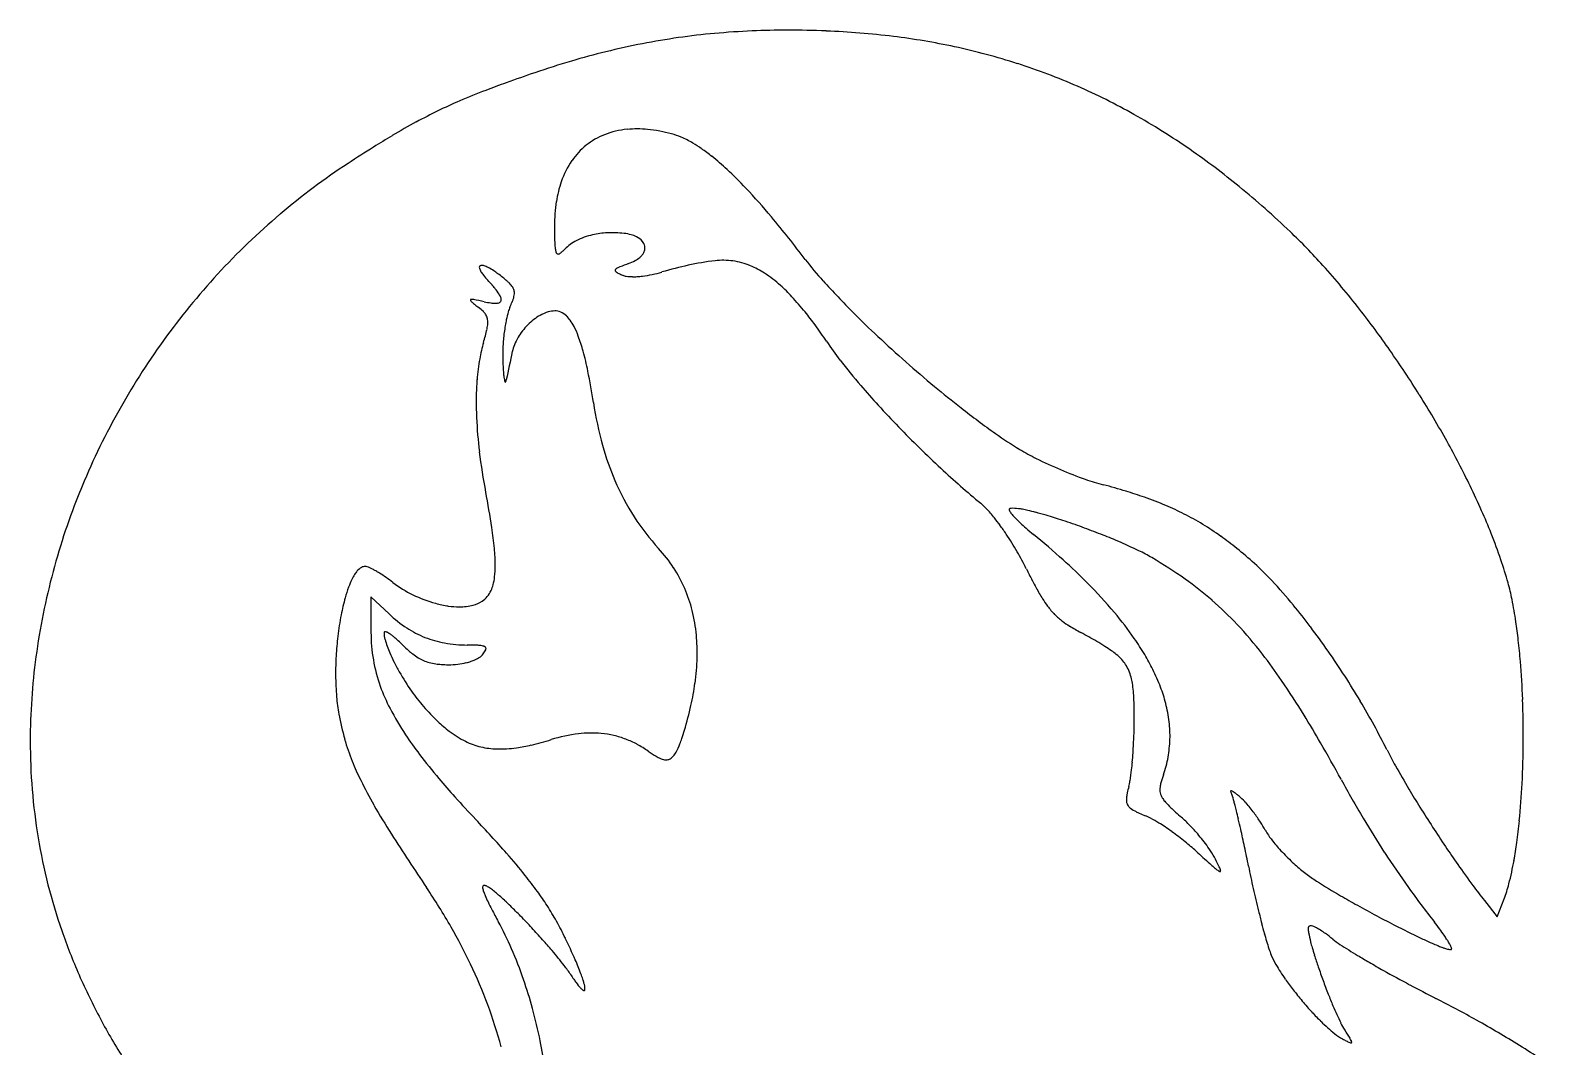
# Model space of a CAD drawing. Header units: millimetres. Extents: x -70 to 178, y -213 to 53.
# Drawn here: x -70.2 to 154.6, y -98.7 to 52.5 of the extents above; entities that cross this region are included whole.
import ezdxf

# ---------------------------------------------------------------- set-up
doc = ezdxf.new("R2010")
doc.units = ezdxf.units.MM
doc.layers.add('2', color=3, linetype='Continuous', lineweight=25, true_color=0x00ff00)

msp = doc.modelspace()

# ---------------------------------------------------------------- linework, layer by layer
at = {"layer": '2'}
for p, q in [((-16.81, -34.3), (-19.49, -31.75)), ((-19.49, -31.75), (-19.49, -37.04)), ((146.06, -76.93), (147.99, -79.35)), ((147.99, -79.35), (149, -76.7))]:
    msp.add_line(p, q, dxfattribs=at)
for centre, radius, start, end in [((41.31, -54.77), 107.25, 95.1977, 98.0846), ((42.05, -62.87), 115.38, 92.4144, 95.1977), ((42.36, -70.41), 122.93, 89.9582, 92.4144), ((42.35, -93.48), 146, 87.7045, 89.9582), ((43.31, -69.54), 122.04, 82.9986, 87.7045), ((42.18, -59.04), 111.6, 101.0109, 103.8696), ((41.21, -54.04), 106.51, 98.0846, 101.0109), ((45.59, -50.94), 103.3, 77.8836, 82.9986), ((46.78, -45.39), 97.62, 72.1738, 77.8836), ((49.15, -83.6), 137.14, 106.4496, 108.8382), ((43.6, -64.8), 117.54, 103.8696, 106.4496), ((48.08, -41.35), 93.38, 66.3357, 72.1738), ((93.87, -214.67), 275.63, 108.8382, 109.7756), ((37.29, -59.5), 110.46, 111.0764, 113.2426), ((49.04, -89.99), 143.13, 109.7756, 111.0764), ((47.53, -42.61), 94.76, 60.6613, 66.3357), ((24.72, -30.4), 78.75, 115.7832, 118.4189), ((25.39, -31.79), 80.31, 113.2426, 115.7832), ((35.56, -50.44), 101.55, 118.4189, 120.74), ((42.74, -51.14), 104.54, 55.2591, 60.6613), ((49.61, -74.07), 129.03, 120.74, 122.1856), ((18.95, 27.35), 10.32, 111.2253, 128.7368), ((19.83, 25.09), 12.75, 95.4829, 111.2253), ((20.09, 22.47), 15.37, 84.2371, 95.4829), ((19.38, 15.46), 22.42, 74.9293, 84.2371), ((22.54, 27.22), 10.24, 66.3713, 74.9293), ((20.15, 21.75), 16.22, 59.5727, 66.3713), ((112.21, -173.52), 246.54, 122.1856, 123.2313), ((19.07, 27.22), 10.49, 128.7368, 145.7571), ((18.12, 18.29), 20.22, 55.1447, 59.5727), ((12.74, 10.56), 29.64, 51.4874, 55.1447), ((7.85, 4.42), 37.5, 46.9297, 51.4874), ((37.87, -58.16), 113.08, 50.6217, 55.2591), ((32.84, -52.37), 101.71, 123.2313, 130.3555), ((21.59, 25.5), 13.55, 145.7571, 160.7238), ((-11.12, -15.87), 65.27, 43.4753, 46.9297), ((24.32, 24.54), 16.44, 160.7238, 171.2581), ((22.23, -77.21), 137.73, 46.4198, 50.6217), ((31.65, 23.41), 23.86, 171.2581, 180), ((-28.43, -32.28), 89.12, 39.7921, 43.4753), ((35.22, -55.17), 105.39, 130.3555, 137.3541), ((-96.8, -89.23), 178.1, 37.187, 39.7921), ((113.11, 23.41), 105.31, 180, 181.0854), ((57.14, -40.52), 87.08, 41.8051, 46.4197), ((25.58, 21.76), 17.77, 181.0854, 183.7277), ((18.48, 21.29), 10.66, 183.7277, 186.0047), ((14.18, 15.1), 6.87, 117.2929, 135), ((15.73, 12.09), 10.25, 102.8181, 117.2929), ((16.19, 10.07), 12.32, 92.5369, 102.8181), ((16.34, 6.59), 15.8, 83.461, 92.5369), ((17.33, 15.18), 7.16, 74.7747, 83.4612), ((18.08, 17.94), 4.3, 63.565, 74.7747), ((18.68, 19.15), 2.95, 41.7238, 63.565), ((19.78, 20.13), 1.47, 10.6212, 41.7238), ((19.89, 20.15), 1.36, 351.3347, 10.6212), ((12.52, 20.67), 4.66, 186.0047, 189.4476), ((10.1, 20.26), 2.21, 189.4476, 202.4747), ((8.37, 19.55), 0.341, 202.4747, 236.0501), ((8.31, 19.45), 0.222, 236.0501, 272.2072), ((8.3, 19.73), 0.502, 272.2072, 296.0231), ((8.08, 20.17), 0.992, 296.0231, 303.9589), ((7.29, 21.35), 2.41, 303.9589, 309.0476), ((6.4, 22.44), 3.81, 309.0476, 312.857), ((0.8, 28.47), 12.05, 312.857, 315), ((16.58, 24.14), 6.71, 289.3538, 298.7225), ((17.97, 21.6), 3.82, 298.7225, 311.1519), ((18.54, 20.95), 2.96, 311.1519, 321.3833), ((19.29, 20.35), 2, 321.3833, 333.8349), ((19.6, 20.2), 1.65, 333.8349, 351.3347), ((38.7, -34.08), 52.79, 97.6538, 106.4193), ((32.86, 7.86), 10.44, 81.9151, 96.5634), ((32.83, 7.61), 10.69, 67.4405, 81.9151), ((84.17, 48.07), 49.06, 217.187, 222.0157), ((36.23, -56.11), 106.76, 137.3541, 144.1908), ((-3, 17.24), 0.395, 163.0434, 197.4495), ((-3.17, 17.29), 0.212, 118.7222, 163.0434), ((-1.1, 17.84), 2.38, 197.4495, 211.3044), ((-3.05, 17.08), 0.46, 89.0806, 118.7222), ((0.99, 19.11), 4.83, 211.3044, 218.6684), ((-3.06, 16.59), 0.946, 79.1793, 89.0806), ((-3.27, 15.48), 2.08, 72.5033, 79.1793), ((7.11, 24.01), 12.67, 218.6684, 223.212), ((-3.7, 14.11), 3.51, 62.6361, 72.5033), ((-6.68, 8.36), 9.99, 56.7924, 62.6361), ((-8.55, 5.51), 13.39, 53.6329, 56.7924), ((-12.05, 0.76), 19.3, 51.0009, 53.6329), ((-13.28, -0.76), 21.25, 48.7644, 51.0011), ((16.99, 16.79), 0.185, 136.7586, 178.3053), ((16.98, 16.79), 0.177, 178.3053, 221.7569), ((17.65, 17.38), 1.07, 221.7569, 239.104), ((17.67, 16.15), 1.11, 120.112, 136.7586), ((18.52, 18.83), 2.76, 239.104, 245.0095), ((18.68, 14.42), 3.12, 111.957, 120.112), ((23.14, 28.76), 13.71, 245.0095, 247.6572), ((28.95, -11.06), 30.59, 109.3538, 111.957), ((18.8, 18.18), 2.28, 247.6588, 261.3254), ((19.49, 22.73), 6.87, 261.3254, 269.1791), ((19.53, 25.46), 9.61, 269.1791, 273.2101), ((19.29, 29.65), 13.8, 273.2101, 276.5729), ((19.04, 31.83), 15.99, 276.5729, 281.8852), ((19.01, 31.97), 16.14, 281.8852, 287.174), ((32.07, 5.78), 12.67, 56.6873, 67.4405), ((27.95, -0.48), 20.17, 48.1688, 56.6873), ((26.82, -67.64), 127.77, 37.9958, 41.8051), ((-23.68, -4.92), 29.58, 41.4101, 43.2112), ((-13.36, 4.19), 15.81, 38.9464, 41.4101), ((-8.64, 8), 9.74, 32.6453, 38.9464), ((-3.89, 9.94), 7.02, 44.8713, 48.7644), ((-1.65, 12.17), 3.86, 33.0699, 44.8713), ((0.26, 13.42), 1.57, 14.5426, 33.0699), ((0.31, 13.43), 1.52, 355.0052, 14.5426), ((24.03, -4.86), 26.05, 42.9258, 48.1688), ((139.27, 97.71), 123.21, 222.0157, 225.0621), ((-4.66, 12.4), 0.055, 118.4741, 190.3906), ((-4.56, 12.42), 0.161, 190.3906, 214.1697), ((-4.53, 12.16), 0.324, 90.474, 118.4741), ((-3.82, 12.91), 1.04, 214.1697, 223.44), ((-2.98, 13.71), 2.21, 223.44, 227.7212), ((-4.52, 10.86), 1.62, 79.4175, 90.474), ((0.64, 17.69), 7.58, 227.7212, 230.0325), ((4.22, 21.96), 13.15, 230.0325, 231.3618), ((-11.75, -27.83), 40.98, 77.2204, 79.4175), ((31.82, 56.5), 57.37, 231.3618, 231.9983), ((-8.92, 4.35), 8.81, 45.82, 51.9979), ((0.36, 25.55), 13.75, 257.2206, 261.4548), ((-0.99, 16.59), 4.69, 261.4548, 268.7082), ((-1.04, 14.39), 2.49, 268.7082, 280.8306), ((-0.7, 12.61), 0.683, 280.8306, 304.0945), ((-2.48, 11.94), 2.43, 20.0203, 32.6453), ((-0.56, 12.41), 0.433, 304.0945, 330.3056), ((-1.49, 12.3), 1.38, 10.1827, 20.0203), ((-0.58, 12.42), 0.453, 330.3056, 355.9178), ((-0.78, 12.43), 0.66, 355.9178, 10.1827), ((5.9, 9.17), 5.19, 155.5041, 163.491), ((-16.76, 19.5), 19.71, 335.5047, 337.9233), ((-4.41, 14.49), 6.39, 337.9233, 342.1722), ((-1.66, 13.6), 3.5, 342.1722, 355.0052), ((12.85, -15.26), 41.31, 38.763, 42.9258), ((-4.54, 8.85), 2.53, 34.2656, 45.82), ((-3.98, 9.24), 1.84, 13.7206, 34.2656), ((-4.79, 9.04), 2.68, 356.7122, 13.7206), ((20.12, 5.4), 19.91, 168.2173, 170.8007), ((15.11, 6.44), 14.8, 163.491, 168.2173), ((10.61, 1.95), 9.56, 127.9224, 135.2969), ((9.38, 3.54), 7.55, 119.6222, 127.9224), ((8.61, 4.88), 6, 106.9525, 119.6222), ((7.84, 7.4), 3.36, 90, 106.9525), ((7.84, 8.55), 2.22, 66.5963, 90), ((7.55, 7.88), 2.95, 46.3559, 66.5963), ((6.65, 6.93), 4.25, 35.3599, 46.3559), ((3.4, 4.63), 8.24, 27.4655, 35.3599), ((5.09, -21.49), 51.27, 36.0392, 38.763), ((164.03, 122.52), 158.27, 225.0621, 226.8945), ((14.41, -77.34), 143.52, 34.9698, 37.9958), ((-33.29, 15.19), 31.86, 343.3217, 347.0923), ((-7.01, 9.17), 4.9, 347.0923, 356.7122), ((30.05, 3.9), 29.96, 173.0182, 176.9363), ((27.14, 4.26), 27.02, 170.8007, 173.0182), ((9.54, 2.58), 8.31, 149.1808, 157.8173), ((10.35, 2.1), 9.27, 142.1191, 149.1808), ((10.87, 1.69), 9.93, 135.2969, 142.1191), ((-0.06, 2.83), 12.14, 20.1557, 27.4655), ((-14.99, -2.65), 28.04, 15.348, 20.1557), ((-14.22, -35.54), 75.15, 33.7896, 36.0392), ((189.6, 149.84), 195.68, 226.8945, 228.5425), ((36.79, -56.51), 107.45, 144.1908, 151.0057), ((16.97, 0.13), 20.6, 163.3213, 170.1723), ((24.51, 4.2), 24.41, 176.9363, 181.2772), ((2119.76, -448.05), 2166.09, 167.93513, 168.04781), ((7.45, 3.43), 6.07, 157.8173, 167.9316), ((-29.5, -6.64), 43.1, 11.3001, 15.348), ((89.22, 33.68), 49.32, 213.7898, 217.7895), ((2.99, -85.32), 157.44, 32.0809, 34.9698), ((29.54, -2.05), 33.36, 170.1723, 175.5551), ((51.56, 4.8), 51.47, 181.2787, 182.5405), ((28.23, 3.77), 28.11, 182.5405, 184.2477), ((128.86, 64.41), 99.47, 217.7895, 220.6054), ((190.47, 150.82), 197, 228.5425, 230.1682), ((36.65, -2.6), 40.5, 175.5551, 179.2293), ((19.35, 3.11), 19.21, 184.2477, 186.0486), ((7.88, 1.89), 7.67, 186.0486, 188.8975), ((4.26, 1.33), 4, 188.8975, 194.037), ((0.91, 0.49), 0.55, 194.037, 207.9318), ((0.52, 0.28), 0.109, 207.9318, 246.0105), ((0.49, 0.22), 0.0371, 246.0105, 313.8222), ((0.42, 0.28), 0.13, 313.8222, 331.4157), ((0.04, 0.49), 0.569, 331.4157, 339.7869), ((-0.41, 0.66), 1.05, 339.7869, 344.9112), ((-2.09, 1.11), 2.78, 344.9112, 348.0517), ((-90.47, -18.82), 105.27, 8.7104, 11.3001), ((50.78, -2.79), 54.62, 179.2293, 182.3928), ((146.83, 79.82), 123.14, 220.6054, 222.4312), ((169.69, 125.91), 164.56, 230.1682, 231.9469), ((5.07, -84.02), 155, 29.0953, 32.0809), ((36.11, -56.14), 106.68, 151.0057, 157.916), ((68.64, 5.56), 55.7, 188.7103, 195.3937), ((170.83, 101.76), 155.66, 222.4312, 224.0551), ((149.7, 100.38), 132.13, 231.9469, 234.7124), ((60.91, -2.37), 64.76, 182.3928, 186.9532), ((179.76, 110.4), 168.09, 224.0551, 227.0545), ((108.02, 41.48), 59.98, 234.7124, 238.8173), ((25.35, -72.73), 131.79, 25.8575, 29.0953), ((85.43, 0.63), 89.47, 186.9532, 190.8328), ((54.37, 1.63), 40.9, 195.3937, 203.1949), ((94.35, 18.9), 33.58, 238.8176, 243.6209), ((108.92, 48.27), 66.36, 243.6209, 247.0374), ((157.39, 86.37), 135.26, 227.0545, 230.3982), ((108.87, 48.15), 66.24, 247.0374, 250.4689), ((50.44, -0.05), 36.62, 203.1949, 212.777), ((97.79, 16.92), 33.1, 250.4689, 255.3238), ((65.72, -105.53), 93.48, 73.1766, 75.3243), ((38.05, -66.58), 117.67, 23.8746, 25.8575), ((32.78, -54.78), 103.09, 157.916, 164.9459), ((-150.76, -44.57), 151.02, 8.7973, 10.8329), ((65.51, -24.7), 8.89, 43.0773, 50.3984), ((74.17, -77.57), 64.27, 70.5865, 73.1766), ((77.3, -68.7), 54.86, 67.057, 70.5865), ((48.55, -1.27), 34.37, 212.777, 222.669), ((54.81, -34.7), 23.53, 38.5797, 43.0773), ((48.79, -39.5), 31.24, 36.0508, 38.5797), ((75.48, -18.81), 0.0994, 135.0001, 204.1222), ((77.46, -17.92), 2.26, 204.1222, 217.775), ((75.71, -19.03), 0.42, 93.373, 134.999), ((79.96, -15.98), 5.43, 217.775, 220.6673), ((76.02, -24.34), 5.74, 82.3335, 93.373), ((83.88, -12.62), 10.6, 220.6673, 222.7379), ((86.81, -9.91), 14.58, 222.7379, 224.964), ((94.49, -2.24), 25.44, 224.964, 226.6493), ((75.21, -30.38), 11.83, 79.4811, 82.3335), ((73.17, -41.38), 23.02, 77.4358, 79.4811), ((71.23, -50.07), 31.92, 75.2759, 77.4358), ((64.61, -75.26), 57.97, 73.6731, 75.2759), ((59.45, -92.88), 76.33, 71.7359, 73.6731), ((81.61, -58.53), 43.82, 63.1076, 67.057), ((82.59, -56.59), 41.65, 58.7518, 63.1076), ((57.68, -57.89), 96.21, 21.6816, 23.8746), ((-51.44, -29.2), 50.51, 5.2774, 8.7973), ((39.84, -46.01), 42.3, 33.8776, 36.0508), ((35.76, -48.76), 47.22, 30.1332, 33.8776), ((99.3, 2.85), 32.45, 226.6493, 228.796), ((107.03, 11.68), 44.18, 228.796, 230.6356), ((-0.28, -119.12), 125.01, 47.9584, 50.6358), ((49.5, -123.04), 108.09, 70.1081, 71.7359), ((48.63, -125.44), 110.63, 68.5731, 70.1081), ((55.74, -107.33), 91.18, 66.8822, 68.5731), ((81.64, -58.16), 43.48, 54.4889, 58.7518), ((68.62, -53.54), 84.43, 18.8385, 21.6816), ((-32.2, -27.42), 31.19, 0.5319, 5.2774), ((7.3, -39.3), 21.73, 33.101, 42.6689), ((63.79, -88.47), 70.67, 64.077, 66.8822), ((79.24, -61.52), 47.61, 50.9242, 54.4889), ((68.73, -74.46), 64.28, 47.8565, 50.9242), ((40.96, -45.74), 41.2, 26.1246, 30.1332), ((22.83, -93.5), 90.51, 44.8115, 47.9584), ((82.4, -50.18), 28.11, 59.6281, 64.077), ((61.9, -85.15), 68.64, 54.6951, 59.6279), ((82.64, -59.1), 43.56, 43.0587, 47.8566), ((90.93, -45.93), 60.86, 15.4897, 18.8385), ((30.17, -54.08), 100.38, 164.9459, 172.3349), ((-11.76, -34.34), 11.77, 154.0269, 159.9756), ((-14.82, -32.85), 8.36, 148.24, 154.0269), ((-18.24, -30.73), 4.34, 140.2047, 148.24), ((-19.59, -29.61), 2.59, 120.7105, 140.2047), ((-20.37, -28.3), 1.06, 90, 120.7105), ((-20.37, -28.09), 0.847, 69.4528, 90), ((-22.68, -34.25), 7.43, 62.5473, 69.4528), ((-24.94, -38.61), 12.34, 60.0837, 62.5473), ((-28.56, -44.89), 19.59, 58.1286, 60.0837), ((-30.73, -48.38), 23.7, 55.315, 58.1286), ((-32.45, -50.87), 26.72, 52.6651, 55.315), ((-9.86, -27.72), 8.82, 345.3017, 353.1004), ((-13.74, -27.25), 12.73, 353.1004, 0.5319), ((8.2, -38.7), 20.65, 23.2847, 33.101), ((177.68, 21.31), 111.07, 206.1244, 207.117), ((72.24, -70.55), 50.75, 48.9577, 54.6951), ((-1.82, -37.97), 22.35, 159.9756, 164.2919), ((-5.46, -15.48), 17.78, 232.666, 243.9328), ((-4.9, -14.34), 19.05, 243.9328, 254.8159), ((-5.38, -29.08), 4.13, 320.2178, 335.0692), ((-6.29, -28.66), 5.13, 335.0692, 345.3017), ((7.65, -38.94), 21.25, 13.9837, 23.2847), ((121.82, -7.29), 48.31, 207.117, 208.622), ((107.49, -15.11), 31.98, 208.622, 211.9996), ((33.78, -82.61), 75.06, 40.2609, 44.8115), ((57.41, -82.66), 78.08, 39.4756, 43.0587), ((114.47, -39.41), 36.44, 11.4817, 15.4898), ((5.76, -40.1), 30.22, 164.2919, 169.2266), ((-5.52, -16.64), 16.67, 254.8159, 261.4608), ((-6.25, -21.51), 11.75, 261.4608, 269.3787), ((-6.29, -24.71), 8.54, 269.3787, 283.6458), ((-5.18, -29.29), 3.83, 283.6458, 305.0087), ((-5.24, -29.2), 3.94, 305.0083, 320.2178), ((93.37, -23.93), 15.34, 211.9996, 216.8775), ((90.52, -26.08), 11.77, 216.8775, 224.7749), ((72.41, -70.36), 50.49, 43.0835, 48.9577), ((44.95, -92.93), 94.22, 37.0186, 39.4756), ((87.72, -44.84), 63.73, 8.4514, 11.4817), ((21.27, -43.05), 46.01, 169.2266, 173.2254), ((-4.1, -20.98), 18.41, 226.3488, 236.8274), ((4.33, -39.77), 24.67, 5.3524, 13.9837), ((89.95, -26.63), 10.98, 224.7749, 232.9525), ((91.53, -24.55), 13.59, 232.9525, 238.2408), ((53.24, -66.13), 49.56, 34.6599, 40.2609), ((62.73, -79.41), 63.75, 37.8564, 43.0835), ((73.28, -46.98), 78.32, 6.4401, 8.4514), ((24.48, -43.43), 49.24, 173.2254, 176.6651), ((4.71, -37.04), 24.2, 180.0088, 189.7763), ((-17.39, -37.09), 0.155, 137.2764, 180), ((-13.77, -37.09), 3.78, 180, 195.6373), ((-17.41, -37.07), 0.132, 90.7244, 137.2764), ((-17.4, -37.27), 0.328, 76.019, 90.7244), ((-1.99, -33.79), 16.01, 195.6373, 203.2174), ((-17.56, -37.91), 0.983, 67.5399, 76.019), ((-17.81, -38.51), 1.63, 61.1975, 67.5399), ((-18.9, -40.49), 3.89, 57.0916, 61.1975), ((-19.92, -42.06), 5.77, 53.2877, 57.0916), ((-23.22, -46.49), 11.3, 50.5705, 53.2877), ((-25.69, -49.49), 15.17, 47.4817, 50.5705), ((-5.87, -23.68), 15.18, 236.8274, 248.3696), ((-5.83, -23.58), 15.29, 248.3696, 259.7663), ((1.5, -40.03), 27.51, 358.346, 5.3524), ((101.44, -8.54), 32.41, 238.2408, 241.6643), ((31.96, -137.38), 113.96, 60.2876, 61.6635), ((59.39, -61.88), 42.09, 30.7624, 34.6599), ((26.52, -106.83), 117.31, 34.8167, 37.0186), ((46.81, -49.97), 104.96, 4.7027, 6.4401), ((4.85, -30.86), 23.45, 203.2174, 206.7356), ((-31.31, -55.63), 23.5, 45, 47.4817), ((-1.22, -25.53), 19.06, 225, 228.2114), ((-6.49, -31.43), 11.15, 228.2114, 232.4108), ((-7.89, -33.25), 8.85, 232.4108, 238.9504), ((-5.18, -19.98), 18.95, 259.7663, 270), ((-5.18, -73.57), 34.63, 87.6054, 90), ((-3.98, -44.79), 5.83, 81.7685, 87.6054), ((-4.35, -39.22), 1.84, 303.973, 320.3118), ((-3.59, -42.13), 3.14, 75.9522, 81.7685), ((-7.07, -36.96), 5.38, 320.3093, 328.2884), ((-3.1, -40.18), 1.13, 66.2436, 75.9522), ((-2.93, -39.78), 0.699, 53.9204, 66.2436), ((-2.72, -39.49), 0.338, 36.1617, 53.9204), ((-3.09, -39.42), 0.702, 328.2884, 350.5056), ((-2.66, -39.45), 0.272, 11.4805, 36.1617), ((-2.76, -39.47), 0.375, 350.5056, 11.4805), ((73.53, -64.53), 30.08, 57.6095, 60.2876), ((78.42, -56.83), 20.96, 54.36, 57.6095), ((83.95, -49.11), 11.47, 49.9658, 54.36), ((85.73, -46.99), 8.7, 42.5114, 49.9658), ((67.14, -57.27), 33.07, 26.3653, 30.7624), ((51.22, -88.36), 78.32, 34.3211, 37.8564), ((18.49, -112.41), 127.09, 30.8294, 34.8167), ((24.43, -53.31), 94.59, 172.3349, 179.947), ((21.46, -43.25), 46.22, 176.6651, 180.2155), ((3.76, -37.2), 23.24, 189.7763, 199.7436), ((13.5, -26.5), 33.14, 206.7356, 209.6949), ((-9.05, -35.17), 6.61, 238.9504, 246.5214), ((-9.11, -35.32), 6.45, 246.5214, 254.4432), ((-8.7, -33.84), 7.99, 254.4432, 261.5599), ((-8.43, -32.01), 9.83, 261.5599, 266.3317), ((-7.99, -25.22), 16.64, 266.3317, 270), ((-7.99, -29.31), 12.55, 270, 276.3932), ((-7.8, -31.04), 10.8, 276.3932, 283.2845), ((-7.4, -32.72), 9.08, 283.2845, 287.94), ((-6.52, -35.44), 6.22, 287.94, 293.5658), ((-5.85, -36.99), 4.53, 293.5658, 303.973), ((-6.08, -39.81), 35.1, 352.144, 358.346), ((87.76, -45.13), 5.95, 33.4924, 42.5114), ((88, -44.97), 5.66, 23.6281, 33.4924), ((86.66, -45.56), 7.12, 14.8356, 23.6281), ((70.59, -55.56), 29.22, 20.7691, 26.3653), ((29.24, -51.42), 122.6, 2.0562, 4.7027), ((15.78, -43.28), 40.53, 180.2155, 184.7801), ((16.54, -24.77), 36.63, 209.6949, 215.0199), ((-10.85, -39.16), 39.91, 347.3136, 352.144), ((84.81, -46.05), 9.04, 9.2366, 14.8356), ((77.66, -47.21), 16.28, 5.0652, 9.2366), ((10.58, -116.11), 127.54, 31.5509, 34.3211), ((1.35, -44.48), 26.06, 184.7801, 190.4734), ((7.16, -35.99), 26.85, 199.7436, 207.48), ((8.23, -30.59), 26.49, 215.0199, 221.2834), ((70.54, -47.84), 23.43, 1.6791, 5.0652), ((1.04, -49.88), 92.96, 359.9792, 1.6791), ((76.3, -53.4), 23.12, 14.4769, 20.7691), ((4.08, -52.32), 147.77, 359.6456, 2.0562), ((15.74, -41.82), 40.69, 190.4734, 195.8559), ((20.87, -28.85), 42.3, 207.48, 213.6415), ((16.27, -23.53), 37.19, 221.2836, 226.0239), ((-21.77, -36.7), 51.11, 343.0452, 347.3136), ((78.53, -52.82), 20.81, 6.7729, 14.4769), ((-22.27, -136.27), 166.08, 29.8996, 31.5509), ((32.45, -104.08), 110.82, 26.5594, 30.8294), ((4.03, -36.21), 19.57, 226.0239, 232.5609), ((-20.04, -37.23), 49.3, 341.5433, 343.0452), ((23.13, -49.89), 70.87, 357.989, 359.9777), ((81.43, -52.47), 17.89, 358.4633, 6.7729), ((17.18, -53.3), 87.34, 179.9461, 189.4279), ((8.55, -43.86), 33.22, 195.8559, 201.8141), ((31.68, -21.66), 55.29, 213.6415, 217.3381), ((1.06, -40.1), 14.67, 232.5609, 243.6957), ((-0.63, -43.51), 10.87, 243.6957, 256.6412), ((-1.23, -30.12), 24.33, 277.9659, 283.236), ((-6.17, -9.12), 45.91, 283.236, 287.0724), ((14.24, -75.6), 23.64, 96.9938, 107.0721), ((13.27, -67.69), 15.67, 84.6077, 96.9938), ((13.4, -66.36), 14.33, 76.9785, 84.6077), ((13.55, -65.73), 13.68, 69.172, 76.9785), ((13.45, -65.98), 13.95, 61.6485, 69.172), ((12.64, -67.48), 15.65, 54.5465, 61.6485), ((15.78, -49.56), 11.4, 332.2021, 339.2012), ((7.49, -46.41), 20.28, 339.2012, 341.5433), ((15.1, -49.6), 78.9, 356.1043, 357.989), ((82.06, -52.49), 17.25, 349.5673, 358.4633), ((-121.23, -193.18), 280.24, 28.6284, 29.8996), ((6.11, -52.33), 145.74, 357.1629, 359.6456), ((61.32, 0.95), 92.58, 217.3381, 220.1948), ((-0.49, -42.95), 11.44, 256.6412, 268.4787), ((-0.33, -36.6), 17.79, 268.4787, 277.9659), ((32, -40.3), 17.71, 234.5468, 239.0384), ((25.4, -51.29), 4.89, 239.0384, 247.5912), ((24.65, -53.11), 2.93, 247.5912, 259.8418), ((24.38, -54.62), 1.39, 259.8418, 277.6348), ((24.41, -54.82), 1.19, 277.6348, 300.3873), ((24.09, -54.27), 1.83, 300.3873, 318.7144), ((23.14, -53.44), 3.08, 318.7144, 332.2021), ((24.71, -50.26), 69.27, 354.9661, 356.1043), ((81.64, -52.41), 17.69, 340.7814, 349.5673), ((184.6, -28.02), 59.27, 206.5592, 209.1439), ((14.21, -41.6), 39.32, 201.8141, 206.3578), ((59.85, -53.7), 33.96, 350.7679, 353.606), ((45.39, -52.08), 48.52, 353.606, 354.9661), ((117.3, -64.84), 20.08, 160.7809, 164.3663), ((248.4, 7.55), 132.32, 209.1439, 210.8738), ((41.84, -27.91), 70.14, 206.3578, 209.7592), ((81.65, 18.13), 119.19, 220.1948, 221.934), ((117.88, -66.54), 25.55, 165.101, 167.3305), ((84.95, -57.78), 8.53, 345.1025, 350.7679), ((100.93, -60.44), 3.11, 172.0329, 181.3157), ((99.94, -60.46), 2.13, 181.3157, 192.5402), ((102.2, -60.62), 4.4, 164.3663, 172.0329), ((108.44, -60.69), 0.104, 164.1601, 199.0435), ((108.38, -60.67), 0.0437, 84.8584, 164.1601), ((108.34, -61.15), 0.525, 63.6334, 84.8584), ((107.8, -62.23), 1.73, 57.4226, 63.6334), ((281.48, 26.64), 178.56, 208.6286, 210.7638), ((276.91, 24.6), 165.54, 210.8738, 211.9729), ((39.1, -53.97), 112.71, 354.3397, 357.1629), ((73.41, -9.86), 106.52, 209.7592, 212.4807), ((134.37, 65.49), 190.05, 221.934, 223.3113), ((97.02, -62.02), 4.19, 171.7987, 177.7566), ((94.93, -61.94), 2.1, 177.7566, 186.1741), ((94.4, -62), 1.57, 186.1741, 200.3135), ((99.17, -62.33), 6.36, 167.3305, 171.7987), ((94.17, -62.09), 1.32, 200.3135, 215.7468), ((94.42, -61.9), 1.63, 215.7468, 233.9523), ((99.95, -60.46), 2.14, 192.5402, 203.7686), ((100.81, -60.09), 3.07, 203.7686, 213.1359), ((101.91, -59.37), 4.39, 213.1359, 221.713), ((109.3, -52.78), 14.29, 221.713, 226.4638), ((109.3, -60.39), 1.02, 199.0435, 210.0442), ((107.38, -61.5), 1.2, 17.7937, 30.0375), ((85.61, -68.49), 24.06, 15.0677, 17.7937), ((105.85, -65.28), 5.35, 53.8922, 57.4226), ((65.05, -74.02), 45.35, 14.3135, 15.0677), ((104.1, -67.68), 8.32, 50.9271, 53.8922), ((28.89, -83.25), 82.67, 13.7548, 14.3135), ((99.04, -73.91), 16.35, 48.8122, 50.9271), ((104.14, -68.09), 8.6, 41.1621, 48.8096), ((92.59, -78.19), 23.95, 36.5816, 41.1621), ((-160.04, -212.06), 214.56, 41.4905, 43.3113), ((96.84, -58.57), 5.75, 233.9523, 243.617), ((99.39, -53.44), 11.49, 243.617, 246.2049), ((111.04, -27.01), 40.37, 246.2049, 247.5851), ((92.37, -72.27), 8.59, 61.746, 67.5852), ((85.58, -84.91), 22.94, 58.1732, 61.746), ((117.29, -44.37), 25.89, 226.4638, 227.9157), ((156.93, -0.47), 85.04, 227.9157, 228.7167), ((86.11, -81.14), 22.31, 44.0653, 48.7163), ((1.77, -89.89), 110.6, 13.1178, 13.7548), ((-68.39, -106.24), 182.63, 12.6221, 13.1178), ((90.74, -79.56), 26.25, 32.9015, 36.5816), ((254.96, 10.86), 147.71, 210.7638, 213.1115), ((308.02, 44.02), 202.21, 211.9729, 212.9673), ((58.92, -55.93), 92.8, 352.3351, 354.3397), ((300.51, 134.72), 375.73, 212.4807, 213.9297), ((81.72, -91.13), 30.27, 56.1447, 58.1732), ((76.2, -99.36), 40.18, 54.3842, 56.1447), ((74.03, -102.39), 43.9, 51.1659, 54.3842), ((78.58, -88.42), 32.79, 40.2292, 44.0653), ((80.91, -86.45), 29.73, 35.3897, 40.2292), ((-110.59, -115.69), 225.88, 11.9459, 12.6221), ((98.04, -74.83), 17.55, 28.4005, 32.9015), ((120.21, -62.85), 7.64, 208.3995, 214.9071), ((129.12, -56.63), 18.51, 214.9071, 219.0877), ((310.06, 45.34), 204.64, 212.9673, 213.9364), ((14.88, -53.68), 85.01, 189.4279, 199.0392), ((80.5, -94.35), 33.58, 47.4862, 51.1659), ((333.52, 181.63), 340.83, 227.4861, 227.9484), ((96.62, -75.29), 10.46, 27.2274, 35.3897), ((-161.1, -126.38), 277.51, 11.3358, 11.9459), ((133.32, -53.22), 23.92, 219.0877, 221.5706), ((138.7, -48.45), 31.11, 221.5706, 223.7476), ((287.31, 30.03), 177.22, 213.9364, 214.9777), ((87.86, -59.83), 63.59, 349.9134, 352.3351), ((-63.08, -126.31), 85.12, 38.5995, 41.4905), ((124.52, -50.07), 28.8, 227.9484, 229.5386), ((30.93, -109.09), 84.34, 26.2969, 27.2265), ((99.77, -75.07), 7.55, 23.1895, 26.2969), ((267.18, -40.52), 159.3, 191.3356, 192.5589), ((140.49, -46.73), 33.59, 223.7476, 227.8239), ((134.51, -53.33), 24.69, 227.8239, 232.5788), ((250.81, 8.15), 142.75, 213.1115, 215.6191), ((263.83, 13.61), 148.57, 214.9777, 216.4619), ((103.37, -62.59), 47.84, 345.6388, 349.9134), ((-47.11, -113.56), 64.68, 35.9395, 38.5995), ((115.49, -60.65), 14.88, 229.5386, 231.8763), ((108.26, -69.87), 3.17, 231.8763, 236.9412), ((107.4, -71.18), 1.61, 236.9412, 242.0767), ((106.87, -72.18), 0.468, 242.0767, 251.5985), ((103.34, -73.54), 3.67, 18.2593, 23.1895), ((106.79, -72.43), 0.204, 251.5985, 272.0306), ((106.79, -72.58), 0.0536, 272.0306, 312.4951), ((106.25, -72.58), 0.607, 6.1195, 18.2593), ((106.79, -72.58), 0.0593, 312.4951, 348.419), ((106.61, -72.54), 0.238, 348.419, 6.1195), ((133.12, -55.15), 22.39, 232.5781, 237.5763), ((176.17, 12.62), 102.68, 237.5763, 239.9099), ((-93.45, -130.31), 99.08, 29.9185, 33.9298), ((-2.41, -74.99), 0.484, 163.2278, 189.5013), ((0.66, -74.47), 3.6, 189.5013, 199.0671), ((-2.67, -74.91), 0.218, 135.0499, 163.2278), ((-2.69, -74.88), 0.177, 103.7108, 135.0499), ((-2.67, -74.97), 0.269, 86.5533, 103.7108), ((4.59, -73.11), 7.75, 199.0671, 203.4328), ((-2.7, -75.35), 0.65, 75.5371, 86.5533), ((-2.8, -75.75), 1.07, 67.0777, 75.5371), ((20.09, -66.39), 24.65, 203.4328, 205.8805), ((-3.47, -77.33), 2.78, 61.845, 67.0777), ((-4.12, -78.55), 4.16, 52.5506, 61.845), ((-15.45, -93.34), 22.79, 48.583, 52.5506), ((-24.41, -103.49), 36.33, 47.0294, 48.583), ((-32.48, -102.95), 46.62, 32.8061, 35.9395), ((271.21, -39.62), 163.42, 192.5589, 193.7666), ((199.18, 52.33), 148.58, 239.9099, 241.012), ((258.74, 13.84), 152.51, 215.6191, 218.045), ((208.62, -27.19), 79.92, 216.4619, 218.4857), ((129.38, -69.25), 20.99, 339.1833, 345.6388), ((35.34, -59), 41.6, 205.8805, 207.5745), ((101.89, -24.24), 116.68, 207.5745, 208.5859), ((-40.86, -121.16), 60.47, 45.8252, 47.0294), ((-52.58, -133.22), 77.29, 44.2825, 45.8252), ((-29.32, -100.92), 42.86, 29.1745, 32.8061), ((248.86, -45.1), 140.4, 193.7666, 194.5334), ((222, 93.51), 195.66, 241.012, 241.9725), ((-76.31, -120.45), 79.3, 25.4346, 29.9185), ((-45.86, -104.75), 51.58, 23.5743, 28.5859), ((-72.95, -153.09), 105.75, 42.9637, 44.2825), ((-32.47, -102.68), 46.47, 25.6868, 29.1745), ((204.53, -56.59), 94.61, 194.5334, 195.4675), ((120.21, -81.04), 0.343, 147.5828, 166.7756), ((120.15, -81), 0.27, 120.2733, 147.5828), ((120.2, -81.09), 0.374, 97.1242, 120.2733), ((120.24, -81.35), 0.635, 78.9481, 97.1242), ((119.97, -82.73), 2.05, 68.8484, 78.9481), ((119.42, -84.14), 3.56, 61.901, 68.8484), ((221.82, 93.19), 195.3, 241.9725, 242.9457), ((197.11, 44.81), 140.97, 242.9457, 244.0913), ((104.34, -107), 43.56, 36.3383, 38.045), ((17.17, -52.89), 87.43, 199.0392, 203.6728), ((-74.19, -154.24), 107.44, 41.6942, 42.9637), ((-58.42, -140.19), 86.32, 40.2779, 41.6942), ((-79.88, -125.48), 99.07, 23.6317, 25.6866), ((174.07, -65.02), 63.01, 195.4675, 197.6385), ((120.58, -81.12), 0.719, 166.7756, 180), ((123.01, -81.12), 3.15, 180, 190.4165), ((139.52, -78.09), 19.93, 190.4165, 194.5505), ((151.77, -74.91), 32.6, 194.5505, 196.0895), ((116.76, -89.13), 9.21, 57.5844, 61.901), ((114.07, -93.36), 14.22, 53.9348, 57.5844), ((103.98, -107.22), 31.37, 51.4774, 53.9348), ((132.62, -71.24), 14.62, 231.4781, 236.6894), ((182.42, 14.56), 107.35, 244.0913, 245.0298), ((162.16, -28.95), 59.35, 245.0298, 246.2921), ((113.14, -100.52), 32.63, 34.3663, 36.3383), ((118.82, -96.63), 25.74, 32.8388, 34.3663), ((127.91, -90.77), 14.93, 30.8327, 32.8388), ((131.35, -88.71), 10.92, 28.9918, 30.8327), ((-54.9, -108.69), 61.44, 18.9825, 23.5743), ((-41.76, -126.08), 64.49, 37.7229, 40.2779), ((125.18, -80.56), 11.71, 197.6385, 202.6765), ((125, -80.64), 11.52, 202.6766, 210.3823), ((173.28, -68.71), 54.98, 196.0895, 197.2746), ((188.23, -64.06), 70.64, 197.2746, 198.7817), ((168.11, -17.23), 79.25, 236.6894, 238.927), ((188.71, 16.95), 119.15, 238.927, 239.8873), ((155.51, -44.1), 42.8, 246.2921, 247.4866), ((147.51, -63.38), 21.93, 247.4866, 249.1554), ((145.24, -69.36), 15.53, 249.1554, 250.8101), ((142.67, -76.73), 7.73, 250.8101, 253.1553), ((141.43, -80.82), 3.45, 253.1553, 263.5875), ((135.93, -86.17), 5.69, 26.4405, 28.9918), ((138.77, -84.77), 2.52, 15.0336, 26.4405), ((141.07, -84.1), 0.153, 263.5875, 314.7667), ((141.1, -84.14), 0.0988, 314.7855, 15.0336), ((-71.82, -118.31), 74.33, 20.3444, 25.4346), ((-7.28, -99.41), 20.9, 33.2337, 37.7229), ((-25.31, -101.6), 39.51, 20.3774, 23.6317), ((142.57, -70.34), 31.88, 210.3823, 215.0119), ((212.54, -55.79), 96.31, 198.7817, 200.0725), ((217.73, 66.99), 177, 239.8873, 240.6751), ((231.99, 92.38), 206.12, 240.6751, 241.9144), ((22.12, -50.73), 92.83, 203.6728, 208.1695), ((-60.76, -110.71), 67.64, 15.179, 18.9825), ((39.99, -68.43), 35.62, 213.2336, 214.5656), ((27.07, -77.34), 19.93, 214.5656, 216.3464), ((20.67, -82.04), 11.99, 216.3464, 221.2751), ((-10.96, -96.27), 24.2, 18.3336, 20.3774), ((1.49, -92.15), 11.08, 15.3129, 18.3336), ((5.36, -91.09), 7.07, 11.6392, 15.3129), ((9.83, -90.17), 2.51, 5.4716, 11.6392), ((150.81, -64.57), 41.93, 215.0119, 217.6808), ((212.97, -55.63), 96.77, 200.0725, 201.3453), ((229.76, 88.19), 201.37, 241.9144, 243.1682), ((13.12, -88.67), 1.94, 221.2751, 233.5538), ((12.5, -89.51), 0.901, 233.5538, 240.5457), ((12.24, -89.97), 0.373, 240.5457, 251.4206), ((12.18, -90.15), 0.178, 251.4206, 283.6964), ((12.2, -90.22), 0.107, 283.6964, 325.7445), ((12.1, -90.16), 0.221, 325.7445, 353.7432), ((11.09, -90.04), 1.24, 353.7432, 5.4716), ((158.68, -58.49), 51.88, 217.6808, 220.0801), ((158.29, -58.82), 51.37, 220.0801, 222.5337), ((191.4, -64.06), 73.61, 201.3453, 202.8047), ((70.15, -227.34), 152.22, 60.5845, 63.1679), ((-70.42, -117.8), 72.84, 15.2024, 20.3444), ((-74.95, -114.56), 82.34, 11.7318, 15.179), ((149.45, -66.92), 39.38, 222.5337, 225.336), ((169.86, -73.12), 50.24, 202.8047, 205.9897), ((25.45, -48.94), 96.62, 208.1695, 212.3259), ((141.47, -75), 28.02, 225.336, 230.9162), ((133.43, -90.88), 9.72, 205.9897, 213.2338), ((83.76, -123.42), 49.67, 31.5587, 33.2341), ((58.28, -248.39), 176.39, 58.1846, 60.5845), ((-87.03, -117.07), 94.68, 6.5504, 11.7318), ((128.42, -91.07), 7.32, 230.9162, 241.8451), ((143.24, -63.38), 38.73, 241.8454, 242.7829), ((128.93, -91.19), 7.45, 242.7829, 244.9202), ((127.32, -94.64), 3.64, 244.9202, 250.0415), ((126.27, -97.52), 0.582, 250.0415, 262.8762), ((123.31, -99.13), 3.25, 25.004, 31.5587), ((126.23, -97.85), 0.246, 262.8762, 279.9018), ((124.9, -98.39), 1.5, 19.3277, 25.004), ((126.26, -98.02), 0.0747, 279.9018, 311.0815), ((125.91, -98.04), 0.426, 8.6574, 19.3277), ((126.27, -98.03), 0.0657, 311.0815, 347.6789), ((126.14, -98), 0.196, 347.6789, 8.6574), ((70.61, -228.52), 153.01, 56.7081, 58.1846)]:
    msp.add_arc(centre, radius, start, end, dxfattribs=at)

doc.saveas('drawing.dxf')
